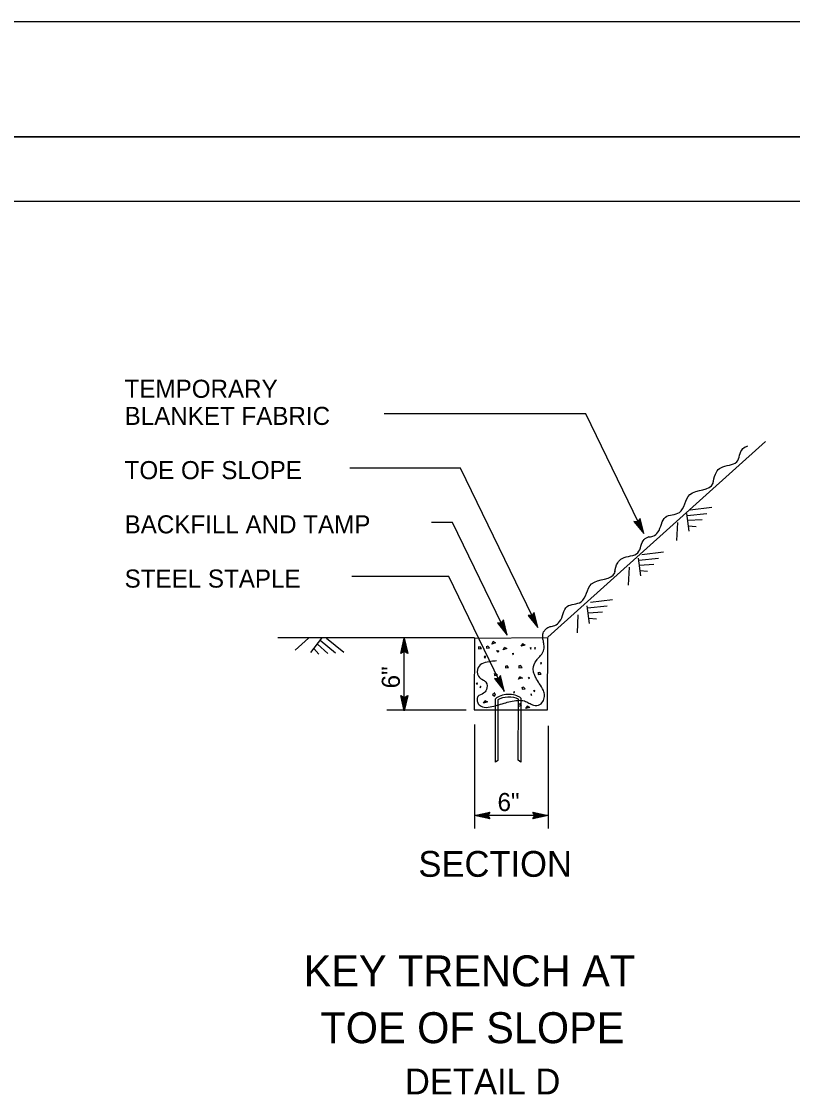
# Model space of a CAD drawing. Extents: x -894 to 866, y -476 to 714.
# Drawn here: x 147.6 to 446.2, y 297.7 to 713.6 of the extents above; entities that cross this region are included whole.
import ezdxf

# ---------------------------------------------------------------- set-up
doc = ezdxf.new("R2010")
doc.units = 0
for name, color, linetype in [('10 Sheet Format', 7, 'Continuous'), ('56 Stage 3 Anno', 7, 'Continuous'), ('57 Undefined', 7, 'Continuous'), ('58 Soundwalls', 7, 'Continuous'), ('60 Nongeo Data', 7, 'Continuous')]:
    doc.layers.add(name, color=color, linetype=linetype)

msp = doc.modelspace()

# ---------------------------------------------------------------- linework, layer by layer
at = {"layer": '10 Sheet Format'}
for p, q in [((-863.46, 668.96), (836.55, 668.96)), ((-813.45, 643.96), (811.55, 643.96))]:
    msp.add_line(p, q, dxfattribs=at)
for points in [[(-894.04, 713.56), (865.96, 713.56), (865.96, -476.44), (-894.04, -476.44)], [(-863.46, -431.04), (836.55, -431.04), (836.55, 668.96), (-863.46, 668.96)]]:
    msp.add_lwpolyline(points, close=True, dxfattribs=at)
at = {"layer": '56 Stage 3 Anno'}
for p, q in [((366.07, 561.6), (288.05, 561.6)), ((388.57, 515.28), (366.07, 561.6)), ((317.6, 540.6), (274.74, 540.6)), ((347.57, 478.89), (317.6, 540.6)), ((386.3, 519.87), (384.77, 519.99)), ((384.77, 519.99), (384.77, 519.99)), ((384.77, 519.99), (388.57, 515.28)), ((385.18, 519.95), (387.97, 516.5)), ((385.6, 519.9), (387.37, 517.72)), ((385.98, 519.9), (386.76, 518.93)), ((387.13, 521.15), (386.3, 519.87)), ((386.76, 518.93), (386.47, 520.12)), ((387.37, 517.72), (386.69, 520.48)), ((387.97, 516.51), (386.91, 520.79)), ((388.57, 515.28), (387.13, 521.15)), ((387.13, 521.15), (387.13, 521.15)), ((314.47, 519.6), (306.31, 519.6)), ((335.65, 475.99), (314.47, 519.6)), ((388.57, 515.28), (388.57, 515.28)), ((313.07, 498.6), (275.5, 498.6)), ((334.54, 454.39), (313.07, 498.6)), ((345.31, 483.48), (343.77, 483.6)), ((343.77, 483.6), (343.77, 483.6)), ((343.77, 483.6), (347.57, 478.89)), ((344.18, 483.56), (346.97, 480.11)), ((344.6, 483.51), (346.37, 481.33)), ((344.98, 483.51), (345.76, 482.54)), ((346.13, 484.76), (345.31, 483.48)), ((345.76, 482.54), (345.47, 483.73)), ((346.37, 481.33), (345.69, 484.09)), ((346.97, 480.12), (345.92, 484.4)), ((347.57, 478.89), (346.13, 484.76)), ((346.13, 484.76), (346.13, 484.76)), ((333.38, 480.58), (331.85, 480.7)), ((331.85, 480.7), (331.85, 480.7)), ((331.85, 480.7), (335.65, 475.99)), ((332.26, 480.67), (335.05, 477.21)), ((332.68, 480.62), (334.44, 478.43)), ((333.06, 480.61), (333.84, 479.65)), ((334.21, 481.87), (333.38, 480.58)), ((333.84, 479.65), (333.55, 480.83)), ((334.44, 478.43), (333.76, 481.2)), ((335.05, 477.22), (333.99, 481.5)), ((335.65, 475.99), (334.21, 481.87)), ((334.21, 481.87), (334.21, 481.87)), ((347.57, 478.89), (347.57, 478.89)), ((294.51, 468.83), (295.83, 474.73)), ((295.83, 446.61), (295.83, 474.73)), ((295.83, 474.73), (295.83, 474.73)), ((295.83, 474.73), (297.14, 468.83)), ((335.65, 475.99), (335.65, 475.99)), ((294.86, 469.04), (295.83, 473.38)), ((295.22, 469.27), (295.83, 472.02)), ((295.56, 469.45), (295.83, 470.66)), ((295.83, 473.37), (296.79, 469.06)), ((295.83, 472.02), (296.44, 469.23)), ((295.83, 470.66), (296.09, 469.47)), ((295.83, 469.62), (294.51, 468.83)), ((294.51, 468.83), (294.51, 468.83)), ((297.14, 468.83), (295.83, 469.62)), ((297.14, 468.83), (297.14, 468.83)), ((332.27, 458.98), (330.74, 459.1)), ((330.74, 459.1), (330.74, 459.1)), ((330.74, 459.1), (334.54, 454.39)), ((331.15, 459.06), (333.94, 455.61)), ((331.57, 459.01), (333.34, 456.83)), ((331.95, 459.01), (332.73, 458.04)), ((333.1, 460.26), (332.27, 458.98)), ((332.73, 458.04), (332.44, 459.23)), ((333.34, 456.83), (332.66, 459.59)), ((333.94, 455.62), (332.88, 459.9)), ((334.54, 454.39), (333.1, 460.26)), ((333.1, 460.26), (333.1, 460.26)), ((334.54, 454.39), (334.54, 454.39)), ((295.83, 446.61), (294.52, 452.52)), ((294.52, 452.52), (294.52, 452.52)), ((294.52, 452.52), (295.83, 451.73)), ((295.83, 447.98), (294.87, 452.28)), ((295.83, 449.33), (295.22, 452.11)), ((295.83, 450.69), (295.57, 451.88)), ((295.83, 451.73), (297.15, 452.52)), ((297.15, 452.52), (295.83, 446.61)), ((296.8, 452.3), (295.83, 447.97)), ((296.44, 452.07), (295.83, 449.33)), ((296.1, 451.9), (295.83, 450.69)), ((297.15, 452.52), (297.15, 452.52)), ((319.77, 446.95), (289.05, 446.95)), ((295.83, 446.61), (295.83, 446.61)), ((323.01, 441.33), (323.01, 401.07)), ((351.55, 440.82), (351.55, 401.07)), ((323.01, 406.07), (328.92, 407.38)), ((351.55, 406.07), (323.01, 406.07)), ((328.92, 404.75), (323.01, 406.07)), ((323.01, 406.07), (323.01, 406.07)), ((328.71, 405.1), (324.37, 406.07)), ((324.38, 406.07), (328.69, 407.03)), ((325.73, 406.07), (328.51, 406.68)), ((328.48, 405.46), (325.73, 406.07)), ((327.09, 406.07), (328.28, 406.33)), ((328.3, 405.8), (327.09, 406.07)), ((328.92, 407.38), (328.13, 406.07)), ((328.13, 406.07), (328.92, 404.75)), ((328.92, 407.38), (328.92, 407.38)), ((328.92, 404.75), (328.92, 404.75)), ((346.43, 406.07), (345.65, 407.39)), ((345.65, 407.39), (345.65, 407.39)), ((345.65, 407.39), (351.55, 406.07)), ((351.55, 406.07), (345.65, 404.76)), ((345.65, 404.76), (346.43, 406.07)), ((345.65, 404.76), (345.65, 404.76)), ((345.86, 407.04), (350.19, 406.07)), ((350.18, 406.07), (345.88, 405.11)), ((348.83, 406.07), (346.05, 405.46)), ((346.09, 406.68), (348.83, 406.07)), ((346.26, 406.34), (347.47, 406.07)), ((347.47, 406.07), (346.28, 405.81)), ((351.55, 406.07), (351.55, 406.07))]:
    msp.add_line(p, q, dxfattribs=at)
at = {"layer": '58 Soundwalls'}
for p, q in [((406.48, 524.52), (414.97, 525.47)), ((405.07, 523.1), (405.99, 516.2)), ((405.36, 522.22), (412.95, 523.07)), ((405.69, 520.4), (411.12, 520.73)), ((401.6, 519.58), (401.29, 512.6)), ((405.82, 518.28), (408.8, 518.02)), ((387.76, 507.21), (396.25, 508.15)), ((386.35, 505.79), (387.27, 498.89)), ((386.64, 504.91), (394.23, 505.75)), ((386.97, 503.09), (392.4, 503.42)), ((382.87, 502.26), (382.56, 495.29)), ((387.1, 500.97), (390.07, 500.7)), ((366.49, 487.34), (367.41, 480.44)), ((366.78, 486.46), (374.37, 487.3)), ((367.9, 488.76), (376.39, 489.7)), ((363.02, 483.82), (362.71, 476.84)), ((367.11, 484.64), (372.55, 484.97)), ((367.24, 482.52), (370.22, 482.26)), ((258.76, 474.75), (253.58, 470.07)), ((263.7, 474.76), (259.45, 469.25)), ((265.71, 474.75), (272.35, 469.38)), ((260.81, 470.83), (262.71, 468.54)), ((262.22, 472.42), (266.27, 468.78)), ((263.29, 473.93), (269.22, 469.13)), ((325.16, 471.47), (324.43, 471.25)), ((324.57, 471.4), (324.57, 470.67)), ((324.57, 470.67), (325.74, 470.81)), ((325.74, 470.81), (325.16, 471.47)), ((328.22, 471.69), (327.49, 471.47)), ((327.63, 471.61), (327.63, 470.89)), ((327.63, 470.89), (328.8, 471.03)), ((328.8, 471.03), (328.22, 471.69)), ((329.67, 472.49), (330.26, 473.43)), ((331.2, 473), (329.67, 472.49)), ((330.11, 473.58), (331.2, 473)), ((331.57, 470.01), (331.93, 469.5)), ((331.57, 470.01), (332.37, 469.8)), ((334.05, 470.23), (334.63, 471.18)), ((335.58, 470.74), (334.05, 470.23)), ((334.48, 471.32), (335.58, 470.74)), ((341.12, 471.61), (341.7, 472.56)), ((342.65, 472.12), (341.12, 471.61)), ((341.55, 472.7), (342.65, 472.12)), ((344.87, 471.07), (344.47, 470.89)), ((344.54, 470.96), (344.83, 470.52)), ((344.83, 470.52), (344.9, 471.1)), ((344.9, 471.1), (344.83, 471.03)), ((346.54, 471.07), (346.14, 470.89)), ((346.22, 470.96), (346.51, 470.52)), ((346.51, 470.52), (346.58, 471.1)), ((346.58, 471.1), (346.51, 471.03)), ((327.34, 467.61), (326.69, 467.61)), ((326.76, 467.69), (326.98, 467.03)), ((326.98, 467.03), (327.34, 467.61)), ((331.93, 469.5), (332.44, 469.58)), ((332.44, 469.58), (332.37, 469.8)), ((338.02, 468.89), (337.62, 468.7)), ((337.69, 468.78), (337.98, 468.34)), ((337.98, 468.34), (338.05, 468.92)), ((338.05, 468.92), (337.98, 468.85)), ((335.65, 464.05), (334.92, 463.83)), ((335.07, 463.98), (335.07, 463.25)), ((335.07, 463.25), (336.23, 463.39)), ((336.23, 463.39), (335.65, 464.05)), ((340.82, 464.12), (340.1, 463.9)), ((340.24, 464.05), (340.24, 463.32)), ((340.24, 463.32), (341.41, 463.47)), ((341.41, 463.47), (340.82, 464.12)), ((348.88, 465.25), (348.48, 465.07)), ((348.55, 465.14), (348.84, 464.7)), ((348.84, 464.7), (348.91, 465.29)), ((348.91, 465.29), (348.84, 465.21)), ((331.28, 461.07), (330.55, 460.85)), ((330.69, 460.99), (330.69, 460.27)), ((330.69, 460.27), (331.86, 460.41)), ((331.86, 460.41), (331.28, 461.07)), ((341.49, 459.38), (339.96, 458.87)), ((339.99, 458.87), (340.57, 459.82)), ((340.49, 459.88), (341.58, 459.3)), ((344.21, 459.5), (343.81, 459.32)), ((343.88, 459.4), (344.18, 458.96)), ((344.18, 458.96), (344.25, 459.54)), ((344.25, 459.54), (344.18, 459.47)), ((348.26, 461.5), (347.53, 461.29)), ((347.67, 461.43), (347.67, 460.7)), ((347.67, 460.7), (348.84, 460.85)), ((348.84, 460.85), (348.26, 461.5)), ((324.1, 457.32), (323.7, 457.14)), ((323.77, 457.21), (324.06, 456.78)), ((324.06, 456.78), (324.13, 457.36)), ((324.13, 457.36), (324.06, 457.29)), ((325.41, 456.09), (325.01, 455.9)), ((325.08, 455.98), (325.37, 455.54)), ((325.37, 455.54), (325.45, 456.12)), ((325.45, 456.12), (325.37, 456.05)), ((330.84, 453.58), (329.97, 452.78)), ((331.13, 452.99), (330.77, 453.36)), ((334.52, 454.63), (334.12, 454.45)), ((334.19, 454.52), (334.48, 454.08)), ((334.48, 454.08), (334.56, 454.67)), ((334.56, 454.67), (334.48, 454.59)), ((338.46, 453.98), (338.05, 453.79)), ((338.13, 453.87), (338.42, 453.43)), ((338.42, 453.43), (338.49, 454.01)), ((338.49, 454.01), (338.42, 453.94)), ((341.99, 455.76), (341.26, 455.54)), ((341.41, 455.68), (341.41, 454.96)), ((341.41, 454.96), (342.57, 455.1)), ((342.57, 455.1), (341.99, 455.76)), ((346.25, 454.56), (345.85, 454.38)), ((345.92, 454.45), (346.22, 454.01)), ((346.22, 454.01), (346.29, 454.59)), ((346.29, 454.59), (346.22, 454.52)), ((326.54, 449.58), (327.12, 450.52)), ((328.07, 450.08), (326.54, 449.58)), ((326.98, 450.67), (328.07, 450.08)), ((329.97, 452.78), (330.77, 452.27)), ((330.77, 452.27), (331.13, 452.99)), ((340.68, 449.28), (339.95, 449.07)), ((340.09, 449.21), (340.09, 448.48)), ((341.26, 448.63), (340.68, 449.28)), ((345.09, 453.1), (344.69, 452.92)), ((344.76, 452.99), (345.05, 452.56)), ((345.05, 452.56), (345.12, 453.14)), ((345.12, 453.14), (345.05, 453.07)), ((340.09, 448.48), (341.26, 448.63)), ((342.94, 447.47), (343.52, 448.41)), ((344.47, 447.98), (342.94, 447.47)), ((343.37, 448.56), (344.47, 447.98))]:
    msp.add_line(p, q, dxfattribs=at)
at = {"layer": '60 Nongeo Data'}
for p, q in [((435.73, 550.98), (351.36, 475.16)), ((322.98, 474.87), (246.79, 474.87)), ((323.11, 474.78), (351.43, 474.99)), ((331.09, 426.69), (331.09, 451.22))]:
    msp.add_line(p, q, dxfattribs=at)
for points in [[(322.98, 474.87), (322.84, 447.06), (351.34, 447.08), (351.45, 475.08)], [(332.07, 450.86), (332.07, 427.42), (331.09, 426.81)], [(341, 451.51), (340.93, 426.81), (339.96, 427.54), (340.09, 450.74), (340.09, 451.1)]]:
    msp.add_lwpolyline(points, dxfattribs=at)
for centre, major_axis, ratio, start_param, end_param in [((336.2, 449.28), (-5.99, 0), 0.620606, 3.784193, 5.732342), ((336.29, 449.02), (5.46, 0), 0.531722, 0.800603, 2.454807)]:
    msp.add_ellipse(centre, major_axis=major_axis, ratio=ratio, start_param=start_param, end_param=end_param, dxfattribs=at)
for points in [[(415.57, 535.57), (416.69, 539.07), (418.4, 540.78), (424.55, 543.02), (426.94, 548.16), (428.9, 549.27)], [(390.17, 513.9), (392.13, 514.29), (394.03, 515.79), (396.96, 521.65), (402.35, 523.43), (406.42, 530.4), (415.38, 534.74), (415.56, 535.57)], [(377.34, 500.43), (378.46, 503.92), (380.17, 505.64), (386.32, 507.87), (388.72, 513.02), (390.68, 514.13)], [(352.29, 479.24), (354.08, 479.66), (355.98, 481.17), (358.91, 487.02), (364.29, 488.81), (368.37, 495.78), (377.33, 500.12), (377.51, 500.95)], [(349.95, 471.82), (349.82, 472.71), (349.62, 474), (349.45, 474.82), (349.43, 475.84), (349.57, 476.73), (350.06, 477.66), (350.45, 478.15), (351, 478.62), (351.74, 479.04), (352.29, 479.24)], [(348.35, 467.72), (349.22, 468.85), (349.67, 469.81), (349.94, 470.89), (349.95, 471.82)], [(331.54, 465.95), (329.35, 465.74), (324.39, 463.41), (324.54, 459.99), (326.43, 458.54), (327.45, 457.74), (327.6, 454.83), (326.51, 453.44), (324.32, 452.14), (324.03, 450.83), (324.47, 449.37), (326.07, 448.21), (329.06, 448.13), (334.45, 449.59), (339.63, 450.68), (342.32, 450.46), (344.07, 449.66), (345.89, 448.86), (348.37, 449.08), (349.68, 450.68), (350.12, 452.64), (349.68, 454.46), (348.08, 457.23), (346.77, 459.48), (346.04, 461.15), (345.75, 462.9), (346.99, 466.17), (347.93, 467.26), (348.44, 467.84)]]:
    msp.add_spline(points, degree=3, dxfattribs=at)

# ---------------------------------------------------------------- texts
at = {"layer": '57 Undefined'}
for s, height, p in [('TEMPORARY ', 7, (187.5, 567.84)), ('BLANKET FABRIC', 7, (187.5, 557.34)), ('TOE OF SLOPE', 7, (187.5, 536.34)), ('BACKFILL AND TAMP', 7, (187.5, 515.34)), ('STEEL STAPLE', 7, (187.5, 494.34)), ('6"', 7, (331.93, 407.82)), ('SECTION', 10, (301.29, 382.36)), ('KEY TRENCH AT', 12, (256.85, 339.93)), ('TOE OF SLOPE', 12, (263.35, 317.93)), ('DETAIL D', 10, (296.07, 298.1))]:
    msp.add_text(s, height=height, dxfattribs=at).set_placement(p)
msp.add_text('6"', height=7, rotation=90, dxfattribs=at).set_placement((294.08, 455.32))

doc.saveas('drawing.dxf')
